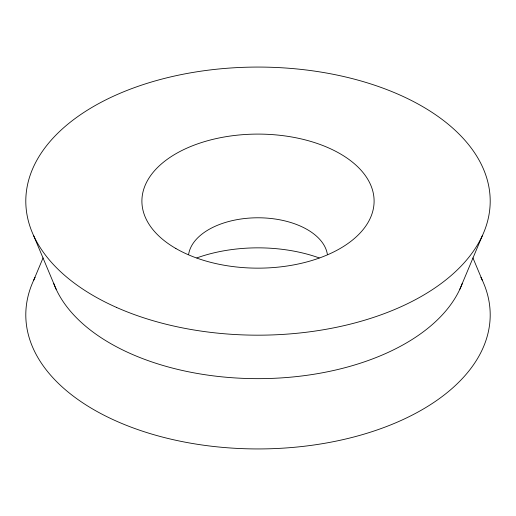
<?xml version="1.0" encoding="UTF-8"?>
<svg xmlns="http://www.w3.org/2000/svg" width="516" height="516" viewBox="0 0 516 516"><rect width="100%" height="100%" fill="white"/><g stroke="black" fill="none" stroke-linecap="round" stroke-linejoin="round"><path stroke-width="0.77" d="M33.714 280.182L43.06 257.929M459.859 289.224L482.286 235.818M472.94 257.929L482.286 280.182M33.714 235.818L56.141 289.224M480.925 277.369A232.2 134.057 0 0 1 258 448.939A232.2 134.057 0 0 1 35.075 277.369M196.815 257.91A116.1 67.028 0 0 1 319.185 257.91M462.304 283.381A208.98 120.654 0 0 1 258 378.654A208.98 120.654 0 0 1 53.696 283.381M188.643 254.253A69.66 40.216 0 0 1 258 217.784A69.66 40.216 0 0 1 327.357 254.253M116.648 307.478A232.2 134.057 0 0 0 488.213 218.623A232.2 134.057 0 0 0 169.138 77.271A232.2 134.057 0 0 0 116.648 307.478M175.904 248.519A116.1 67.028 0 0 0 370.146 218.468A116.1 67.028 0 0 0 227.949 136.379A116.1 67.028 0 0 0 175.904 248.519"/></g></svg>
